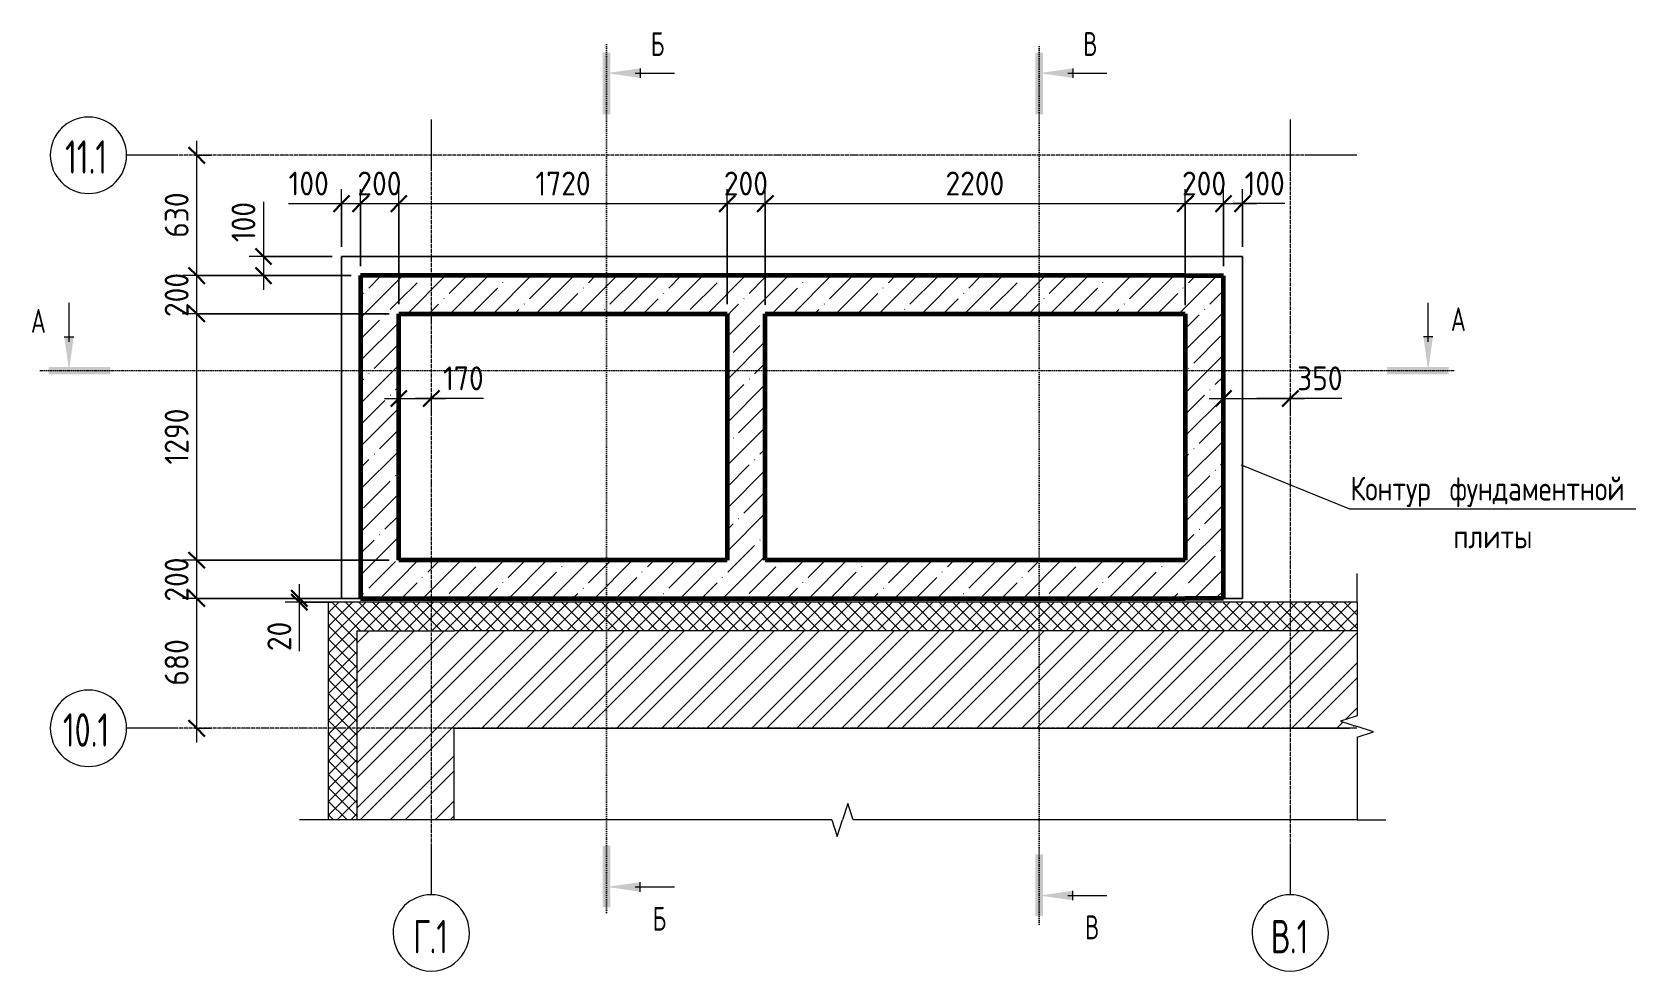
# Model space of a CAD drawing. Header units: millimetres. Extents: x 28039 to 90908, y -4005 to 79300.
# Drawn here: x 38525 to 46927, y 74374 to 79300 of the extents above; entities that cross this region are included whole.
import ezdxf

# ---------------------------------------------------------------- set-up
doc = ezdxf.new("R2010")
doc.units = ezdxf.units.MM
doc.linetypes.add('02 Штрихпунктирная _20 мм_', pattern=[25, 20, -2.5, 0, -2.5])
doc.linetypes.add('04 Пунктир 10мм', pattern=[10, 0, -10])
for name, color, linetype, lineweight in [('AA_Dim', 7, 'Continuous', 9), ('AA_Dim-50', 7, 'Continuous', 9), ('AA_Oformlenie', 7, 'Continuous', 9), ('AA_Razrez', 7, 'Continuous', 9), ('AA_Vinoska', 7, 'Continuous', 9), ('AF_Stena', 7, 'Continuous', 9), ('Оси', 7, 'Continuous', 9)]:
    doc.layers.add(name, color=color, linetype=linetype, lineweight=lineweight)
doc.layers.add('AF_Stena_Опалубка', color=7, linetype='Continuous', lineweight=20, true_color=0x0063c6)
doc.layers.add('KR_Fundament', color=7, linetype='Continuous', lineweight=20, true_color=0x804000)
doc.styles.add('GOST Common', font='GOST_Common.ttf', dxfattribs={"width": 0.85, "height": 125})
doc.styles.add('ISOCPEUR', font='isocpeur.TTF', dxfattribs={"width": 0.7, "height": 125})
doc.styles.add('ISOCPEUR_1', font='isocpeur.TTF', dxfattribs={"width": 0.9, "height": 125})
doc.styles.add('ISOCPEUR_3', font='isocpeur.TTF', dxfattribs={"width": 0.7, "height": 175})
doc.dimstyles.new('00_Точн_3_знака__прозр_', dxfattribs={"dimscale": 304.8, "dimtxt": 125.344371, "dimasz": 0.278871, "dimexe": 0.246063, "dimexo": 0.164042, "dimgap": 0.016404, "dimtad": 1, "dimdec": 3, "dimrnd": 0.001, "dimdsep": 46, "dimtxsty": 'ISOCPEUR_1', "dimblk1": 'OBLIQUE', "dimblk2": 'OBLIQUE', "dimsah": 1, "dimcen": 0.09, "dimdle": 0.246063, "dimazin": 0, "dimtfac": 1, "dimtdec": 4, "dimtix": 1, "dimtmove": 0, "dimatfit": 3, "dimfxl": 1, "dimtvp": 1, "dimtolj": 1, "dimtzin": 0, "dimlwd": 18, "dimlwe": 18, "dimarcsym": 2})
doc.dimstyles.new('00_Точн_3_знака__прозр__1', dxfattribs={"dimscale": 304.8, "dimtxt": 125.344371, "dimasz": 0.278871, "dimexe": 0.246063, "dimexo": 0.164042, "dimgap": 0.016404, "dimtad": 1, "dimdec": 3, "dimrnd": 0.001, "dimdsep": 46, "dimtxsty": 'ISOCPEUR_1', "dimblk1": 'OBLIQUE', "dimblk2": 'OBLIQUE', "dimsah": 1, "dimcen": 0.09, "dimdle": 0.246063, "dimazin": 0, "dimtfac": 1, "dimtdec": 4, "dimtix": 1, "dimtmove": 1, "dimatfit": 3, "dimfxl": 1, "dimtvp": 1, "dimtolj": 1, "dimtzin": 0, "dimlwd": 18, "dimlwe": 18, "dimarcsym": 2})
pattern_1 = [(45, (10486.42, 0), (-117.8655, 117.8655), []), (45, (10565, 0), (-117.8655, 117.8655), [])]
pattern_2 = [(45, (10486.417, 0), (-35.35534, 35.35534), []), (135, (10486.417, 0), (-35.35534, -35.35534), [])]
pattern_3 = [(45, (10486.42, 0), (-112.2532, 112.2532), []), (45, (10598.67, 0), (-112.2532, 112.2532), [198.437, -39.687, 1.676, -38.011])]

# ---------------------------------------------------------------- blocks, each defined once
blk = doc.blocks.new('011_ЛинияОбрыва _ЭлУзла_Линия_ - Тип 1-3694137-План СТм на отм_ -1_700 Опл')
at = {"layer": 'AA_Oformlenie'}
for p, q in [((0, 0), (595, 0)), ((706.3, 0), (1140, 0))]:
    blk.add_line(p, q, dxfattribs=at)
blk = doc.blocks.new('011_ЛинияОбрыва _ЭлУзла_Линия_ - Тип 1-3694237-План СТм на отм_ -1_700 Опл')
at = {"layer": 'AA_Oformlenie'}
for p, q in [((0, 0), (2640, 0)), ((2751.3, 0), (5390, 0))]:
    blk.add_line(p, q, dxfattribs=at)
blk = doc.blocks.new('Разрез - Номер узла_ сзади-394133-План СТм на отм_ -1_700 Опл')
at = {"layer": 'AA_Razrez'}
for points in [[(7.33, 0.4), (7.33, -0.39), (0.87, -0.39), (0.87, 0.4)], [(3.5, -3.53), (2.5, -3.53), (3, 0)]]:
    blk.add_hatch(color=256, dxfattribs=at).paths.add_polyline_path(points)
for p, q in [((3, -3), (3, -7.1)), ((2.5, -3.53), (3.5, -3.53))]:
    blk.add_line(p, q, dxfattribs=at)
blk = doc.blocks.new('Разрез - Номер узла_ спереди-394134-План СТм на отм_ -1_700 Опл')
at = {"layer": 'AA_Razrez'}
for points in [[(7.33, 0.4), (7.33, -0.39), (0.87, -0.39), (0.87, 0.4)], [(3.5, -3.53), (2.5, -3.53), (3, 0)]]:
    blk.add_hatch(color=256, dxfattribs=at).paths.add_polyline_path(points)
for p, q in [((3, -3), (3, -7.1)), ((2.5, -3.53), (3.5, -3.53))]:
    blk.add_line(p, q, dxfattribs=at)
blk = doc.blocks.new('DIMBLOCK8-План СТм на отм_ -1_700 Опл')
at = {"layer": 'AA_Dim-50', "color": 30, "lineweight": 30, "true_color": 0xff8000, "transparency": 16777216}
for p, q in [((39387.9, 76335), (39345.4, 76377.5)), ((39387.9, 76335), (39430.4, 76292.5)), ((39387.9, 75655), (39345.4, 75697.5)), ((39387.9, 75655), (39430.4, 75612.5))]:
    blk.add_line(p, q, dxfattribs=at)
at = {"layer": 'AA_Dim-50', "color": 30, "lineweight": 18, "true_color": 0xff8000, "transparency": 16777216}
for p, q in [((40196.5, 76335), (39312.9, 76335)), ((39387.9, 75580), (39387.9, 76335)), ((39387.9, 76335), (40196.5, 76335)), ((39377.8, 75655), (39462.9, 75655)), ((39387.9, 75655), (39377.8, 75655))]:
    blk.add_line(p, q, dxfattribs=at)
at = {"layer": 'AA_Dim-50', "color": 0, "lineweight": 18, "transparency": 16777216, "insert": (39220.1, 75877.9), "char_height": 125, "width": 280.961, "attachment_point": 1, "rotation": 90, "line_spacing_factor": 1.135194, "style": 'ISOCPEUR_1'}
blk.add_mtext('680', dxfattribs=at)
blk = doc.blocks.new('_Oblique')
at = {"color": 0, "linetype": 'ByBlock', "lineweight": -2}
blk.add_line((-0.5, -0.5), (0.5, 0.5), dxfattribs=at)
blk = doc.blocks.new('DIMBLOCK9-План СТм на отм_ -1_700 Опл')
at = {"layer": 'AA_Dim-50', "color": 30, "lineweight": 30, "true_color": 0xff8000, "transparency": 16777216}
for p, q in [((39387.9, 76535), (39345.4, 76577.5)), ((39387.9, 76535), (39430.4, 76492.5)), ((39387.9, 76335), (39345.4, 76377.5)), ((39387.9, 76335), (39430.4, 76292.5))]:
    blk.add_line(p, q, dxfattribs=at)
at = {"layer": 'AA_Dim-50', "color": 30, "lineweight": 18, "true_color": 0xff8000, "transparency": 16777216}
for p, q in [((40396.5, 76535), (39312.9, 76535)), ((39387.9, 76335), (39387.9, 76535)), ((39387.9, 76535), (40396.5, 76535)), ((40196.5, 76335), (39312.9, 76335)), ((39387.9, 76335), (40196.5, 76335))]:
    blk.add_line(p, q, dxfattribs=at)
at = {"layer": 'AA_Dim-50', "color": 0, "lineweight": 18, "transparency": 16777216, "insert": (39220.1, 76317.9), "char_height": 125, "width": 280.961, "attachment_point": 1, "rotation": 90, "line_spacing_factor": 1.135194, "style": 'ISOCPEUR_1'}
blk.add_mtext('200', dxfattribs=at)
blk = doc.blocks.new('DIMBLOCK10-План СТм на отм_ -1_700 Опл')
at = {"layer": 'AA_Dim-50', "color": 30, "lineweight": 18, "true_color": 0xff8000, "transparency": 16777216}
for p, q in [((40396.5, 77825), (39312.9, 77825)), ((39387.9, 76535), (39387.9, 77825)), ((39387.9, 77825), (40396.5, 77825)), ((40396.5, 76535), (39312.9, 76535)), ((39387.9, 76535), (40396.5, 76535))]:
    blk.add_line(p, q, dxfattribs=at)
at = {"layer": 'AA_Dim-50', "color": 30, "lineweight": 30, "true_color": 0xff8000, "transparency": 16777216}
for p, q in [((39387.9, 77825), (39345.4, 77867.5)), ((39387.9, 77825), (39430.4, 77782.5)), ((39387.9, 76535), (39345.4, 76577.5)), ((39387.9, 76535), (39430.4, 76492.5))]:
    blk.add_line(p, q, dxfattribs=at)
at = {"layer": 'AA_Dim-50', "color": 0, "lineweight": 18, "transparency": 16777216, "insert": (39220.1, 77035.7), "char_height": 125, "width": 346.234, "attachment_point": 1, "rotation": 90, "line_spacing_factor": 1.135194, "style": 'ISOCPEUR_1'}
blk.add_mtext('1290', dxfattribs=at)
blk = doc.blocks.new('DIMBLOCK11-План СТм на отм_ -1_700 Опл')
at = {"layer": 'AA_Dim-50', "color": 30, "lineweight": 30, "true_color": 0xff8000, "transparency": 16777216}
for p, q in [((39387.9, 78025), (39345.4, 78067.5)), ((39387.9, 78025), (39430.4, 77982.5)), ((39387.9, 77825), (39345.4, 77867.5)), ((39387.9, 77825), (39430.4, 77782.5))]:
    blk.add_line(p, q, dxfattribs=at)
at = {"layer": 'AA_Dim-50', "color": 30, "lineweight": 18, "true_color": 0xff8000, "transparency": 16777216}
for p, q in [((40196.5, 78025), (39312.9, 78025)), ((39387.9, 77825), (39387.9, 78025)), ((39387.9, 78025), (40196.5, 78025)), ((40396.5, 77825), (39312.9, 77825)), ((39387.9, 77825), (40396.5, 77825))]:
    blk.add_line(p, q, dxfattribs=at)
at = {"layer": 'AA_Dim-50', "color": 0, "lineweight": 18, "transparency": 16777216, "insert": (39220.1, 77807.9), "char_height": 125, "width": 280.961, "attachment_point": 1, "rotation": 90, "line_spacing_factor": 1.135194, "style": 'ISOCPEUR_1'}
blk.add_mtext('200', dxfattribs=at)
blk = doc.blocks.new('DIMBLOCK12-План СТм на отм_ -1_700 Опл')
at = {"layer": 'AA_Dim-50', "color": 30, "lineweight": 18, "true_color": 0xff8000, "transparency": 16777216}
for p, q in [((39387.9, 78025), (39387.9, 78730)), ((39377.8, 78655), (39462.9, 78655)), ((39387.9, 78655), (39377.8, 78655)), ((40196.5, 78025), (39312.9, 78025)), ((39387.9, 78025), (40196.5, 78025))]:
    blk.add_line(p, q, dxfattribs=at)
at = {"layer": 'AA_Dim-50', "color": 30, "lineweight": 30, "true_color": 0xff8000, "transparency": 16777216}
for p, q in [((39387.9, 78655), (39345.4, 78697.5)), ((39387.9, 78655), (39430.4, 78612.5)), ((39387.9, 78025), (39345.4, 78067.5)), ((39387.9, 78025), (39430.4, 77982.5))]:
    blk.add_line(p, q, dxfattribs=at)
at = {"layer": 'AA_Dim-50', "color": 0, "lineweight": 18, "transparency": 16777216, "insert": (39220.1, 78222.9), "char_height": 125, "width": 280.961, "attachment_point": 1, "rotation": 90, "line_spacing_factor": 1.135194, "style": 'ISOCPEUR_1'}
blk.add_mtext('630', dxfattribs=at)
blk = doc.blocks.new('DIMBLOCK13-План СТм на отм_ -1_700 Опл')
at = {"layer": 'AA_Dim-50', "color": 30, "lineweight": 18, "true_color": 0xff8000, "transparency": 16777216}
for p, q in [((40146.5, 78175), (40146.5, 78476.7)), ((40246.5, 78075), (40246.5, 78476.7)), ((39869.1, 78401.7), (40129.6, 78401.7)), ((40071.5, 78401.7), (40246.5, 78401.7)), ((40129.6, 78401.7), (40196.5, 78401.7)), ((40146.5, 78401.7), (40146.5, 78175)), ((40246.5, 78401.7), (40246.5, 78075))]:
    blk.add_line(p, q, dxfattribs=at)
at = {"layer": 'AA_Dim-50', "color": 30, "lineweight": 30, "true_color": 0xff8000, "transparency": 16777216}
for p, q in [((40146.5, 78401.7), (40104, 78359.2)), ((40146.5, 78401.7), (40189, 78444.2)), ((40246.5, 78401.7), (40204, 78359.2)), ((40246.5, 78401.7), (40289, 78444.2))]:
    blk.add_line(p, q, dxfattribs=at)
at = {"layer": 'AA_Dim-50', "color": 0, "lineweight": 18, "transparency": 16777216, "insert": (39869.1, 78569.6), "char_height": 125, "width": 252.581, "attachment_point": 1, "line_spacing_factor": 1.135194, "style": 'ISOCPEUR_1'}
blk.add_mtext('100', dxfattribs=at)
blk = doc.blocks.new('DIMBLOCK14-План СТм на отм_ -1_700 Опл')
at = {"layer": 'AA_Dim-50', "color": 30, "lineweight": 18, "true_color": 0xff8000, "transparency": 16777216}
for p, q in [((40246.5, 78075), (40246.5, 78476.7)), ((40446.5, 77875), (40446.5, 78476.7)), ((40246.5, 78401.7), (40446.5, 78401.7)), ((40246.5, 78401.7), (40246.5, 78075)), ((40446.5, 78401.7), (40446.5, 77875))]:
    blk.add_line(p, q, dxfattribs=at)
at = {"layer": 'AA_Dim-50', "color": 30, "lineweight": 30, "true_color": 0xff8000, "transparency": 16777216}
for p, q in [((40246.5, 78401.7), (40204, 78359.2)), ((40246.5, 78401.7), (40289, 78444.2)), ((40446.5, 78401.7), (40404, 78359.2)), ((40446.5, 78401.7), (40489, 78444.2))]:
    blk.add_line(p, q, dxfattribs=at)
at = {"layer": 'AA_Dim-50', "color": 0, "lineweight": 18, "transparency": 16777216, "insert": (40229.4, 78569.6), "char_height": 125, "width": 280.961, "attachment_point": 1, "line_spacing_factor": 1.135194, "style": 'ISOCPEUR_1'}
blk.add_mtext('200', dxfattribs=at)
blk = doc.blocks.new('DIMBLOCK15-План СТм на отм_ -1_700 Опл')
at = {"layer": 'AA_Dim-50', "color": 30, "lineweight": 18, "true_color": 0xff8000, "transparency": 16777216}
for p, q in [((40446.5, 77875), (40446.5, 78476.7)), ((42166.5, 77875), (42166.5, 78476.7)), ((40446.5, 78401.7), (42166.5, 78401.7)), ((40446.5, 78401.7), (40446.5, 77875)), ((42166.5, 78401.7), (42166.5, 77875))]:
    blk.add_line(p, q, dxfattribs=at)
at = {"layer": 'AA_Dim-50', "color": 30, "lineweight": 30, "true_color": 0xff8000, "transparency": 16777216}
for p, q in [((40446.5, 78401.7), (40404, 78359.2)), ((40446.5, 78401.7), (40489, 78444.2)), ((42166.5, 78401.7), (42124, 78359.2)), ((42166.5, 78401.7), (42209, 78444.2))]:
    blk.add_line(p, q, dxfattribs=at)
at = {"layer": 'AA_Dim-50', "color": 0, "lineweight": 18, "transparency": 16777216, "insert": (41162.2, 78569.6), "char_height": 125, "width": 346.234, "attachment_point": 1, "line_spacing_factor": 1.135194, "style": 'ISOCPEUR_1'}
blk.add_mtext('1720', dxfattribs=at)
blk = doc.blocks.new('DIMBLOCK16-План СТм на отм_ -1_700 Опл')
at = {"layer": 'AA_Dim-50', "color": 30, "lineweight": 18, "true_color": 0xff8000, "transparency": 16777216}
for p, q in [((42166.5, 77875), (42166.5, 78476.7)), ((42366.5, 77871.5), (42366.5, 78476.7)), ((42166.5, 78401.7), (42366.5, 78401.7)), ((42166.5, 78401.7), (42166.5, 77875)), ((42366.5, 78401.7), (42366.5, 77871.5))]:
    blk.add_line(p, q, dxfattribs=at)
at = {"layer": 'AA_Dim-50', "color": 30, "lineweight": 30, "true_color": 0xff8000, "transparency": 16777216}
for p, q in [((42166.5, 78401.7), (42124, 78359.2)), ((42166.5, 78401.7), (42209, 78444.2)), ((42366.5, 78401.7), (42324, 78359.2)), ((42366.5, 78401.7), (42409, 78444.2))]:
    blk.add_line(p, q, dxfattribs=at)
at = {"layer": 'AA_Dim-50', "color": 0, "lineweight": 18, "transparency": 16777216, "insert": (42149.4, 78569.6), "char_height": 125, "width": 280.961, "attachment_point": 1, "line_spacing_factor": 1.135194, "style": 'ISOCPEUR_1'}
blk.add_mtext('200', dxfattribs=at)
blk = doc.blocks.new('DIMBLOCK17-План СТм на отм_ -1_700 Опл')
at = {"layer": 'AA_Dim-50', "color": 30, "lineweight": 18, "true_color": 0xff8000, "transparency": 16777216}
for p, q in [((42366.5, 77871.5), (42366.5, 78476.7)), ((44566.5, 77871), (44566.5, 78476.7)), ((42366.5, 78401.7), (44566.5, 78401.7)), ((42366.5, 78401.7), (42366.5, 77871.5)), ((44566.5, 78401.7), (44566.5, 77871))]:
    blk.add_line(p, q, dxfattribs=at)
at = {"layer": 'AA_Dim-50', "color": 30, "lineweight": 30, "true_color": 0xff8000, "transparency": 16777216}
for p, q in [((42366.5, 78401.7), (42324, 78359.2)), ((42366.5, 78401.7), (42409, 78444.2)), ((44566.5, 78401.7), (44524, 78359.2)), ((44566.5, 78401.7), (44609, 78444.2))]:
    blk.add_line(p, q, dxfattribs=at)
at = {"layer": 'AA_Dim-50', "color": 0, "lineweight": 18, "transparency": 16777216, "insert": (43310.4, 78569.6), "char_height": 125, "width": 374.614, "attachment_point": 1, "line_spacing_factor": 1.135194, "style": 'ISOCPEUR_1'}
blk.add_mtext('2200', dxfattribs=at)
blk = doc.blocks.new('DIMBLOCK18-План СТм на отм_ -1_700 Опл')
at = {"layer": 'AA_Dim-50', "color": 30, "lineweight": 18, "true_color": 0xff8000, "transparency": 16777216}
for p, q in [((44566.5, 77871), (44566.5, 78476.7)), ((44766.5, 78074.5), (44766.5, 78476.7)), ((44566.5, 78401.7), (44766.5, 78401.7)), ((44566.5, 78401.7), (44566.5, 77871)), ((44766.5, 78401.7), (44766.5, 78074.5))]:
    blk.add_line(p, q, dxfattribs=at)
at = {"layer": 'AA_Dim-50', "color": 30, "lineweight": 30, "true_color": 0xff8000, "transparency": 16777216}
for p, q in [((44566.5, 78401.7), (44524, 78359.2)), ((44566.5, 78401.7), (44609, 78444.2)), ((44766.5, 78401.7), (44724, 78359.2)), ((44766.5, 78401.7), (44809, 78444.2))]:
    blk.add_line(p, q, dxfattribs=at)
at = {"layer": 'AA_Dim-50', "color": 0, "lineweight": 18, "transparency": 16777216, "insert": (44549.4, 78569.6), "char_height": 125, "width": 280.961, "attachment_point": 1, "line_spacing_factor": 1.135194, "style": 'ISOCPEUR_1'}
blk.add_mtext('200', dxfattribs=at)
blk = doc.blocks.new('DIMBLOCK19-План СТм на отм_ -1_700 Опл')
at = {"layer": 'AA_Dim-50', "color": 30, "lineweight": 18, "true_color": 0xff8000, "transparency": 16777216}
for p, q in [((44766.5, 78074.5), (44766.5, 78476.7)), ((44866.5, 78175), (44866.5, 78476.7)), ((44766.5, 78401.7), (44941.5, 78401.7)), ((44766.5, 78401.7), (44766.5, 78074.5)), ((44827.1, 78401.7), (44816.5, 78401.7)), ((45087.6, 78401.7), (44827.1, 78401.7)), ((44866.5, 78401.7), (44866.5, 78175))]:
    blk.add_line(p, q, dxfattribs=at)
at = {"layer": 'AA_Dim-50', "color": 30, "lineweight": 30, "true_color": 0xff8000, "transparency": 16777216}
for p, q in [((44766.5, 78401.7), (44724, 78359.2)), ((44766.5, 78401.7), (44809, 78444.2)), ((44866.5, 78401.7), (44824, 78359.2)), ((44866.5, 78401.7), (44909, 78444.2))]:
    blk.add_line(p, q, dxfattribs=at)
at = {"layer": 'AA_Dim-50', "color": 0, "lineweight": 18, "transparency": 16777216, "insert": (44877.1, 78569.6), "char_height": 125, "width": 252.581, "attachment_point": 1, "line_spacing_factor": 1.135194, "style": 'ISOCPEUR_1'}
blk.add_mtext('100', dxfattribs=at)
blk = doc.blocks.new('DIMBLOCK20-План СТм на отм_ -1_700 Опл')
at = {"layer": 'AA_Dim-50', "color": 30, "lineweight": 30, "true_color": 0xff8000, "transparency": 16777216}
for p, q in [((39925.8, 76335), (39883.3, 76377.5)), ((39925.8, 76315), (39883.3, 76357.5)), ((39925.8, 76335), (39968.3, 76292.5)), ((39925.8, 76315), (39968.3, 76272.5))]:
    blk.add_line(p, q, dxfattribs=at)
at = {"layer": 'AA_Dim-50', "color": 30, "lineweight": 18, "true_color": 0xff8000, "transparency": 16777216}
for p, q in [((39925.8, 76240), (39925.8, 76410)), ((40196.5, 76335), (39850.8, 76335)), ((40099.8, 76315), (39850.8, 76315)), ((39925.8, 76335), (40196.5, 76335)), ((39925.8, 76265.1), (39925.8, 76325)), ((39925.8, 76315), (40099.8, 76315)), ((39925.8, 76059), (39925.8, 76265.1))]:
    blk.add_line(p, q, dxfattribs=at)
at = {"layer": 'AA_Dim-50', "color": 0, "lineweight": 18, "transparency": 16777216, "insert": (39758, 76059), "char_height": 125, "width": 187.307, "attachment_point": 1, "rotation": 90, "line_spacing_factor": 1.135194, "style": 'ISOCPEUR_1'}
blk.add_mtext('20', dxfattribs=at)
blk = doc.blocks.new('010_Текст с выноской - Текст 2 строки-3720126-План СТм на отм_ -1_700 Опл')
at = {"layer": 'AA_Vinoska'}
blk.add_line((-15, 0), (15, 0), dxfattribs=at)
blk = doc.blocks.new('Ось сетки - d_4мм-2765513-План СТм на отм_ -1_700 Опл')
at = {"layer": 'Оси', "color": 12, "true_color": 0xc80000}
for start, end in [(360, 180), (360, 180), (180, 360), (180, 360)]:
    blk.add_arc((0, 0), 4, start, end, dxfattribs=at)
blk = doc.blocks.new('DIMBLOCK21-План СТм на отм_ -1_700 Опл')
at = {"layer": 'AA_Dim-50', "color": 30, "lineweight": 30, "true_color": 0xff8000, "transparency": 16777216}
for p, q in [((44766.5, 77381.8), (44809, 77424.3)), ((45116.5, 77381.8), (45159, 77424.3)), ((44766.5, 77381.8), (44724, 77339.3)), ((45116.5, 77381.8), (45074, 77339.3))]:
    blk.add_line(p, q, dxfattribs=at)
at = {"layer": 'AA_Dim-50', "color": 30, "lineweight": 18, "true_color": 0xff8000, "transparency": 16777216}
for p, q in [((44766.5, 77391.9), (44766.5, 77306.8)), ((44766.5, 77381.8), (44766.5, 77391.9)), ((45116.5, 77391.9), (45116.5, 77306.8)), ((45116.5, 77381.8), (45116.5, 77391.9)), ((44691.5, 77381.8), (45191.5, 77381.8)), ((45102.2, 77381.8), (44941.5, 77381.8)), ((45386.3, 77381.8), (45102.2, 77381.8))]:
    blk.add_line(p, q, dxfattribs=at)
at = {"layer": 'AA_Dim-50', "color": 0, "lineweight": 18, "transparency": 16777216, "insert": (45152.2, 77549.6), "char_height": 125, "width": 280.961, "attachment_point": 1, "line_spacing_factor": 1.135194, "style": 'ISOCPEUR_1'}
blk.add_mtext('350', dxfattribs=at)
blk = doc.blocks.new('DIMBLOCK22-План СТм на отм_ -1_700 Опл')
at = {"layer": 'AA_Dim-50', "color": 30, "lineweight": 30, "true_color": 0xff8000, "transparency": 16777216}
for p, q in [((40446.5, 77381.8), (40489, 77424.3)), ((40616.5, 77381.8), (40659, 77424.3)), ((40446.5, 77381.8), (40404, 77339.3)), ((40616.5, 77381.8), (40574, 77339.3))]:
    blk.add_line(p, q, dxfattribs=at)
at = {"layer": 'AA_Dim-50', "color": 30, "lineweight": 18, "true_color": 0xff8000, "transparency": 16777216}
for p, q in [((40446.5, 77391.9), (40446.5, 77306.8)), ((40446.5, 77381.8), (40446.5, 77391.9)), ((40616.5, 77391.9), (40616.5, 77306.8)), ((40616.5, 77381.8), (40616.5, 77391.9)), ((40371.5, 77381.8), (40691.5, 77381.8)), ((40629, 77381.8), (40531.5, 77381.8)), ((40889.5, 77381.8), (40629, 77381.8))]:
    blk.add_line(p, q, dxfattribs=at)
at = {"layer": 'AA_Dim-50', "color": 0, "lineweight": 18, "transparency": 16777216, "insert": (40679, 77549.6), "char_height": 125, "width": 252.581, "attachment_point": 1, "line_spacing_factor": 1.135194, "style": 'ISOCPEUR_1'}
blk.add_mtext('170', dxfattribs=at)
blk = doc.blocks.new('DIMBLOCK23-План СТм на отм_ -1_700 Опл')
at = {"layer": 'AA_Dim-50', "color": 30, "lineweight": 18, "true_color": 0xff8000, "transparency": 16777216}
for p, q in [((39737.9, 78410.5), (39737.9, 78150)), ((39737.9, 78200), (39737.9, 77950)), ((39737.9, 78150), (39737.9, 78075)), ((40096.5, 78125), (39662.9, 78125)), ((39737.9, 78125), (40096.5, 78125)), ((40196.5, 78025), (39662.9, 78025)), ((39737.9, 78025), (40196.5, 78025))]:
    blk.add_line(p, q, dxfattribs=at)
at = {"layer": 'AA_Dim-50', "color": 30, "lineweight": 30, "true_color": 0xff8000, "transparency": 16777216}
for p, q in [((39737.9, 78125), (39695.4, 78167.5)), ((39737.9, 78025), (39695.4, 78067.5)), ((39737.9, 78125), (39780.4, 78082.5)), ((39737.9, 78025), (39780.4, 77982.5))]:
    blk.add_line(p, q, dxfattribs=at)
at = {"layer": 'AA_Dim-50', "color": 0, "lineweight": 18, "transparency": 16777216, "insert": (39570.1, 78200), "char_height": 125, "width": 252.581, "attachment_point": 1, "rotation": 90, "line_spacing_factor": 1.135194, "style": 'ISOCPEUR_1'}
blk.add_mtext('100', dxfattribs=at)

msp = doc.modelspace()

# ---------------------------------------------------------------- hatches: boundary and pattern name
at = {"layer": 'AF_Stena'}
h = msp.add_hatch(dxfattribs=at)
h.set_pattern_fill('FP_3', color=256, style=0, pattern_type=2)
h.set_pattern_definition(pattern_3)
h.paths.add_polyline_path([(40446.479, 76335), (40446.479, 78025), (40246.479, 78025), (40246.479, 76335)])
h = msp.add_hatch(dxfattribs=at)
h.set_pattern_fill('FP_3', color=256, style=0, pattern_type=2)
h.set_pattern_definition(pattern_3)
h.paths.add_polyline_path([(42166.479, 77825), (42366.479, 77825), (42366.479, 78025), (40446.479, 78025), (40446.479, 77825)])
h = msp.add_hatch(dxfattribs=at)
h.set_pattern_fill('FP_3', color=256, style=0, pattern_type=2)
h.set_pattern_definition(pattern_3)
h.paths.add_polyline_path([(44566.479, 77825), (44566.479, 78025), (42366.479, 78025), (42366.479, 77825), (42703.768, 77825)])
h = msp.add_hatch(dxfattribs=at)
h.set_pattern_fill('FP_3', color=256, style=0, pattern_type=2)
h.set_pattern_definition(pattern_3)
h.paths.add_polyline_path([(44766.479, 76335.5), (44766.479, 78024.5), (44566.479, 78024.5), (44566.479, 76335.5)])
h = msp.add_hatch(dxfattribs=at)
h.set_pattern_fill('FP_3', color=256, style=0, pattern_type=2)
h.set_pattern_definition(pattern_3)
h.paths.add_polyline_path([(42366.479, 76535), (42366.479, 77825), (42166.479, 77825), (42166.479, 76535)])
h = msp.add_hatch(dxfattribs=at)
h.set_pattern_fill('FP_3', color=256, style=0, pattern_type=2)
h.set_pattern_definition(pattern_3)
h.paths.add_polyline_path([(42366.479, 76335), (42366.479, 76535), (40446.479, 76535), (40446.479, 76335)])
h = msp.add_hatch(dxfattribs=at)
h.set_pattern_fill('FP_3', color=256, style=0, pattern_type=2)
h.set_pattern_definition(pattern_3)
h.paths.add_polyline_path([(42366.479, 76335), (44566.479, 76335.5), (44566.479, 76535), (42366.479, 76535)])
h = msp.add_hatch(dxfattribs=at)
h.set_pattern_fill('FP_2', color=256, style=0, pattern_type=2)
h.set_pattern_definition(pattern_2)
h.paths.add_polyline_path([(40130.6726, 75175), (40226.479, 75175), (40226.479, 76315), (40076.479, 76315), (40076.479, 75175)])
h = msp.add_hatch(dxfattribs=at)
h.set_pattern_fill('FP_2', color=256, style=0, pattern_type=2)
h.set_pattern_definition(pattern_2)
h.paths.add_polyline_path([(40736.479, 76165), (45466.479, 76165), (45466.479, 76315), (40226.479, 76315), (40226.479, 76165)])
h = msp.add_hatch(dxfattribs=at)
h.set_pattern_fill('FP_1', color=256, style=0, pattern_type=2)
h.set_pattern_definition(pattern_1)
h.paths.add_polyline_path([(40501.0944, 75175), (40736.479, 75175), (40736.479, 76165), (40226.479, 76165), (40226.479, 75175)])
h = msp.add_hatch(dxfattribs=at)
h.set_pattern_fill('FP_1', color=256, style=0, pattern_type=2)
h.set_pattern_definition(pattern_1)
h.paths.add_polyline_path([(45427.2263, 75655), (45427.2263, 75665), (45466.479, 75665), (45379.8765, 75692.5), (45466.479, 75720), (45466.479, 76165), (40736.479, 76165), (40736.479, 75655), (45379.8765, 75655)])

# ---------------------------------------------------------------- linework, layer by layer
at = {"layer": 'AA_Razrez', "color": 7, "linetype": '04 Пунктир 10мм', "true_color": 0xffffff}
for p, q in [((41534.9914, 79235.0983), (41534.9914, 74674.2743)), ((43800.9573, 74629.2019), (43800.9573, 79235.0983)), ((38568.8611, 77527.6754), (45988.9664, 77527.6754))]:
    msp.add_line(p, q, dxfattribs=at)
at = {"layer": 'AA_Vinoska'}
for p, q in [((44859.0404, 77033.7453), (45427.2681, 76803.254)), ((45466.479, 76315), (45466.479, 76465)), ((45466.479, 75720), (45379.8765, 75692.5)), ((45379.8765, 75692.5), (45466.479, 75665)), ((45553.1292, 75636.8457), (45466.479, 75665)), ((45466.479, 75608.6913), (45553.1292, 75636.8457)), ((42798.979, 75261.6025), (42771.479, 75175)), ((42826.479, 75175), (42798.979, 75261.6025)), ((40076.479, 75175), (39926.479, 75175)), ((42715.1703, 75175), (42743.3247, 75088.3499)), ((42743.3247, 75088.3499), (42771.479, 75175)), ((45466.479, 75175), (45616.479, 75175))]:
    msp.add_line(p, q, dxfattribs=at)
at = {"layer": 'AF_Stena_Опалубка', "lineweight": 60}
for p, q in [((40446.479, 78025), (40246.479, 78025)), ((40246.479, 78025), (40246.479, 76335)), ((42366.479, 78025), (40446.479, 78025)), ((44566.479, 78025), (42366.479, 78025)), ((44566.479, 78024.5), (44566.479, 78025)), ((44766.479, 78024.5), (44566.479, 78024.5)), ((44766.479, 76335.5), (44766.479, 78024.5)), ((40446.479, 76535), (40446.479, 77825)), ((40446.479, 77825), (42166.479, 77825)), ((42166.479, 77825), (42166.479, 76535)), ((42366.479, 76535), (42366.479, 77825)), ((42366.479, 77825), (44566.479, 77825)), ((44566.479, 77825), (44566.479, 76535)), ((42166.479, 76535), (40446.479, 76535)), ((44566.479, 76535), (42366.479, 76535)), ((40246.479, 76335), (40446.479, 76335)), ((40446.479, 76335), (42366.479, 76335)), ((42366.479, 76335), (44566.479, 76335)), ((44566.479, 76335), (44566.479, 76335.5)), ((44566.479, 76335.5), (44766.479, 76335.5))]:
    msp.add_line(p, q, dxfattribs=at)
at = {"layer": 'AF_Stena_Опалубка'}
for p, q in [((40226.479, 76315), (40076.479, 76315)), ((40076.479, 76315), (40076.479, 75175)), ((40736.479, 76315), (40226.479, 76315)), ((45466.479, 76315), (40736.479, 76315)), ((40736.479, 75175), (40736.479, 75655)), ((40736.479, 75655), (45427.2263, 75655))]:
    msp.add_line(p, q, dxfattribs=at)
at = {"layer": 'AF_Stena_Опалубка', "color": 7}
for p, q in [((40226.479, 76165), (40226.479, 75175)), ((40226.479, 76165), (40736.479, 76165)), ((45466.479, 76165), (40736.479, 76165))]:
    msp.add_line(p, q, dxfattribs=at)
at = {"layer": 'KR_Fundament'}
for p, q in [((40146.479, 76335), (40146.479, 78125)), ((40146.479, 78125), (44866.479, 78125)), ((44866.479, 78125), (40146.479, 78125)), ((40146.479, 78125), (40146.479, 76335)), ((44866.479, 78125), (44866.479, 76335)), ((44866.479, 76335), (44866.479, 78125)), ((44866.479, 76335), (40146.479, 76335)), ((40146.479, 76335), (44566.479, 76335)), ((44566.479, 76335), (44766.479, 76335)), ((44766.479, 76335), (44866.479, 76335))]:
    msp.add_line(p, q, dxfattribs=at)
at = {"layer": 'Оси'}
for p, q in [((40616.479, 78841.4928), (40616.479, 78591.4928)), ((45116.479, 78841.4928), (45116.479, 78591.4928)), ((39270.7638, 78655), (39020.7638, 78655)), ((45464.747, 78655), (45214.747, 78655)), ((39270.7638, 75655), (39020.7638, 75655)), ((45464.747, 75655), (45214.747, 75655)), ((40616.479, 75033.1371), (40616.479, 74783.1371)), ((45116.479, 75033.1371), (45116.479, 74783.1371))]:
    msp.add_line(p, q, dxfattribs=at)
at = {"layer": 'Оси', "linetype": '02 Штрихпунктирная _20 мм_'}
for p, q in [((45214.747, 78655), (39270.7638, 78655)), ((40616.479, 78591.4928), (40616.479, 75033.1371)), ((45116.479, 78591.4928), (45116.479, 75033.1371)), ((45214.747, 75655), (39270.7638, 75655))]:
    msp.add_line(p, q, dxfattribs=at)

# ---------------------------------------------------------------- block references
at = {"layer": 'AA_Oformlenie'}
for name, p, rotation in [('011_ЛинияОбрыва _ЭлУзла_Линия_ - Тип 1-3694137-План СТм на отм_ -1_700 Опл', (45466.479, 76315), 270), ('011_ЛинияОбрыва _ЭлУзла_Линия_ - Тип 1-3694237-План СТм на отм_ -1_700 Опл', (45466.479, 75175), 180)]:
    msp.add_blockref(name, p, dxfattribs=dict(at, rotation=rotation))
at = {"layer": 'AA_Razrez', "extrusion": (0, 0, -1), "xscale": 49.99999999999998, "yscale": 49.99999999999998, "zscale": 49.99999999999998}
for p, rotation in [((-41534.9914, 79235.0983), 270.0000000000003), ((-43800.9573, 79235.0983), 270.0000000000002), ((-38568.8611, 77527.6754), 180)]:
    msp.add_blockref('Разрез - Номер узла_ сзади-394133-План СТм на отм_ -1_700 Опл', p, dxfattribs=dict(at, rotation=rotation))
at = {"layer": 'AA_Razrez', "xscale": 49.99999999999998, "yscale": 49.99999999999998, "zscale": 49.99999999999998}
for p, rotation in [((45988.9664, 77527.6754), 180), ((41534.9914, 74674.2743), 89.99999999999947), ((43800.9573, 74629.2019), 90)]:
    msp.add_blockref('Разрез - Номер узла_ спереди-394134-План СТм на отм_ -1_700 Опл', p, dxfattribs=dict(at, rotation=rotation))
at = {"layer": 'AA_Vinoska', "xscale": 50, "yscale": 50, "zscale": 50}
msp.add_blockref('010_Текст с выноской - Текст 2 строки-3720126-План СТм на отм_ -1_700 Опл', (46177.2681, 76803.254), dxfattribs=at)
at = {"layer": 'Оси', "color": 12, "true_color": 0xc80000, "xscale": 49.99999999999998, "yscale": 49.99999999999998, "zscale": 49.99999999999998}
for p, rotation in [((38820.7638, 78655), 89.9999999999997), ((38820.7638, 75655), 89.99999999999962), ((40616.479, 74583.1371), 180), ((45116.479, 74583.1371), 180)]:
    msp.add_blockref('Ось сетки - d_4мм-2765513-План СТм на отм_ -1_700 Опл', p, dxfattribs=dict(at, rotation=rotation))

# ---------------------------------------------------------------- texts
at = {"layer": 'AA_Razrez', "char_height": 125, "attachment_point": 1, "style": 'ISOCPEUR'}
for s, insert, width in [('\\fISOCPEUR|b0|i0|c204|p34|;\\W.7;Б', (41766.1979, 79299.8289), 84.177187), ('\\fISOCPEUR|b0|i0|c204|p34|;\\W.7;В', (44032.1638, 79299.8289), 84.177187), ('\\fISOCPEUR|b0|i0|c204|p34|;\\W.7;А', (38519.0149, 77850.2412), 95.400812), ('\\fISOCPEUR|b0|i0|c204|p34|;\\W.7;А', (45957.6127, 77859.8283), 95.400812), ('\\fISOCPEUR|b0|i0|c204|p34|;\\W.7;Б', (41775.785, 74720.5124), 84.177187), ('\\fISOCPEUR|b0|i0|c204|p34|;\\W.7;В', (44041.7509, 74675.44), 84.177187)]:
    msp.add_mtext(s, dxfattribs=dict(at, insert=insert, width=width))
at = {"layer": 'AA_Vinoska', "char_height": 125, "attachment_point": 1, "style": 'GOST Common'}
for s, insert, width in [('Контур', (45431.4072, 76972.3692), 586.033562), ('\\fGOST Common|b0|i0|c204|p34|;\\W.85; ', (45914.9332, 76972.3692), 44.293234), ('фундаментной', (45951.4788, 76972.3692), 1172.067125), ('плиты', (45971.1572, 76722.3692), 494.039922)]:
    msp.add_mtext(s, dxfattribs=dict(at, insert=insert, width=width))
at = {"layer": 'Оси', "char_height": 175, "attachment_point": 1, "style": 'ISOCPEUR_3'}
for s, insert, width in [('11.1', (38698.5503, 78733.5763), 272.172906), ('10.1', (38686.8253, 75733.5763), 300.231969), ('\\fISOCPEUR|b0|i0|c204|p34|;\\W.7;Г', (40521.5193, 74651.7402), 103.818531), ('.1', (40607.1782, 74651.7402), 120.653969), ('\\fISOCPEUR|b0|i0|c204|p34|;\\W.7;В', (45014.5193, 74651.7402), 120.653969), ('.1', (45114.0688, 74651.7402), 120.653969)]:
    msp.add_mtext(s, dxfattribs=dict(at, insert=insert, width=width))

# ---------------------------------------------------------------- dimensions: what is measured, and where the dimension line sits
at = {"layer": 'AA_Dim', "color": 30, "lineweight": 18, "true_color": 0xff8000}
for base, p1, p2, override, picture, middle in [((39387.9385, 78655), (40246.479, 78025), (39327.8345, 78655), {"dimpost": '<>', "dimfxl": 1113.915542}, 'DIMBLOCK12-План СТм на отм_ -1_700 Опл', (39320.4385, 78340)), ((39387.9385, 78025), (40446.479, 77825), (40246.479, 78025), {"dimpost": '<>', "dimfxl": 282.842712}, 'DIMBLOCK11-План СТм на отм_ -1_700 Опл', (39320.4385, 77925)), ((39387.9385, 77825), (40446.479, 76535), (40446.479, 77825), {"dimpost": '<>', "dimfxl": 1290}, 'DIMBLOCK10-План СТм на отм_ -1_700 Опл', (39320.4385, 77180)), ((39387.9385, 76535), (40246.479, 76335), (40446.479, 76535), {"dimpost": '<>', "dimfxl": 282.842712}, 'DIMBLOCK9-План СТм на отм_ -1_700 Опл', (39320.4385, 76435)), ((39387.9385, 76335), (39327.8345, 75655), (40246.479, 76335), {"dimpost": '<>', "dimfxl": 1142.938246}, 'DIMBLOCK8-План СТм на отм_ -1_700 Опл', (39320.4385, 75995))]:
    dim = msp.add_linear_dim(base=base, p1=p1, p2=p2, angle=90, dimstyle='00_Точн_3_знака__прозр_', override=override, dxfattribs=at)
    dim.commit()
    dim.dimension.update_dxf_attribs({"geometry": picture, "text_midpoint": middle})
for base, p1, p2, override, picture, middle in [((40246.479, 78401.7341), (40146.479, 78125), (40246.479, 78025), {"dimpost": '<>', "dimfxl": 141.421356}, 'DIMBLOCK13-План СТм на отм_ -1_700 Опл', (39995.4302, 78486.2406)), ((44866.479, 78401.7341), (44766.479, 78024.5), (44866.479, 78125), {"dimpost": '<>', "dimfxl": 141.77535}, 'DIMBLOCK19-План СТм на отм_ -1_700 Опл', (45003.4021, 78486.2406)), ((40616.479, 77381.7995), (40446.479, 77441.9035), (40616.479, 77441.9035), {"dimpost": '<>', "dimfxl": 170}, 'DIMBLOCK22-План СТм на отм_ -1_700 Опл', (40805.3192, 77466.3059)), ((45116.479, 77381.7995), (44766.479, 77441.9035), (45116.479, 77441.9035), {"dimpost": '<>', "dimfxl": 350}, 'DIMBLOCK21-План СТм на отм_ -1_700 Опл', (45292.6562, 77466.3059))]:
    dim = msp.add_linear_dim(base=base, p1=p1, p2=p2, dimstyle='00_Точн_3_знака__прозр__1', override=override, dxfattribs=at)
    dim.commit()
    dim.dimension.update_dxf_attribs({"geometry": picture, "text_midpoint": middle, "dimtype": 160})
for base, p1, p2, override, picture, middle in [((40446.479, 78401.7341), (40246.479, 78025), (40446.479, 77825), {"dimpost": '<>', "dimfxl": 282.842712}, 'DIMBLOCK14-План СТм на отм_ -1_700 Опл', (40346.479, 78469.2341)), ((42166.479, 78401.7341), (40446.479, 77825), (42166.479, 77825), {"dimpost": '<>', "dimfxl": 1720}, 'DIMBLOCK15-План СТм на отм_ -1_700 Опл', (41306.479, 78469.2341)), ((42366.479, 78401.7341), (42166.479, 77825), (42366.479, 77821.4763), {"dimpost": '<>', "dimfxl": 200.031039}, 'DIMBLOCK16-План СТм на отм_ -1_700 Опл', (42266.479, 78469.2341)), ((44566.479, 78401.7341), (42366.479, 77821.4763), (44566.479, 77820.9763), {"dimpost": '<>', "dimfxl": 2200.000057}, 'DIMBLOCK17-План СТм на отм_ -1_700 Опл', (43466.479, 78469.2341)), ((44766.479, 78401.7341), (44566.479, 77820.9763), (44766.479, 78024.5), {"dimpost": '<>', "dimfxl": 285.345245}, 'DIMBLOCK18-План СТм на отм_ -1_700 Опл', (44666.479, 78469.2341))]:
    dim = msp.add_linear_dim(base=base, p1=p1, p2=p2, dimstyle='00_Точн_3_знака__прозр_', override=override, dxfattribs=at)
    dim.commit()
    dim.dimension.update_dxf_attribs({"geometry": picture, "text_midpoint": middle})
for base, p1, p2, override, picture, middle in [((39737.9385, 78025), (40146.479, 78125), (40246.479, 78025), {"dimpost": '<>', "dimfxl": 141.421356}, 'DIMBLOCK23-План СТм на отм_ -1_700 Опл', (39653.4321, 78326.2691)), ((39925.8372, 76335), (40149.7559, 76315), (40246.479, 76335), {"dimpost": '<>', "dimfxl": 98.76924}, 'DIMBLOCK20-План СТм на отм_ -1_700 Опл', (39841.3307, 76152.6999))]:
    dim = msp.add_linear_dim(base=base, p1=p1, p2=p2, angle=90, dimstyle='00_Точн_3_знака__прозр__1', override=override, dxfattribs=at)
    dim.commit()
    dim.dimension.update_dxf_attribs({"geometry": picture, "text_midpoint": middle, "dimtype": 160, "text_rotation": 90})

doc.saveas('drawing.dxf')
